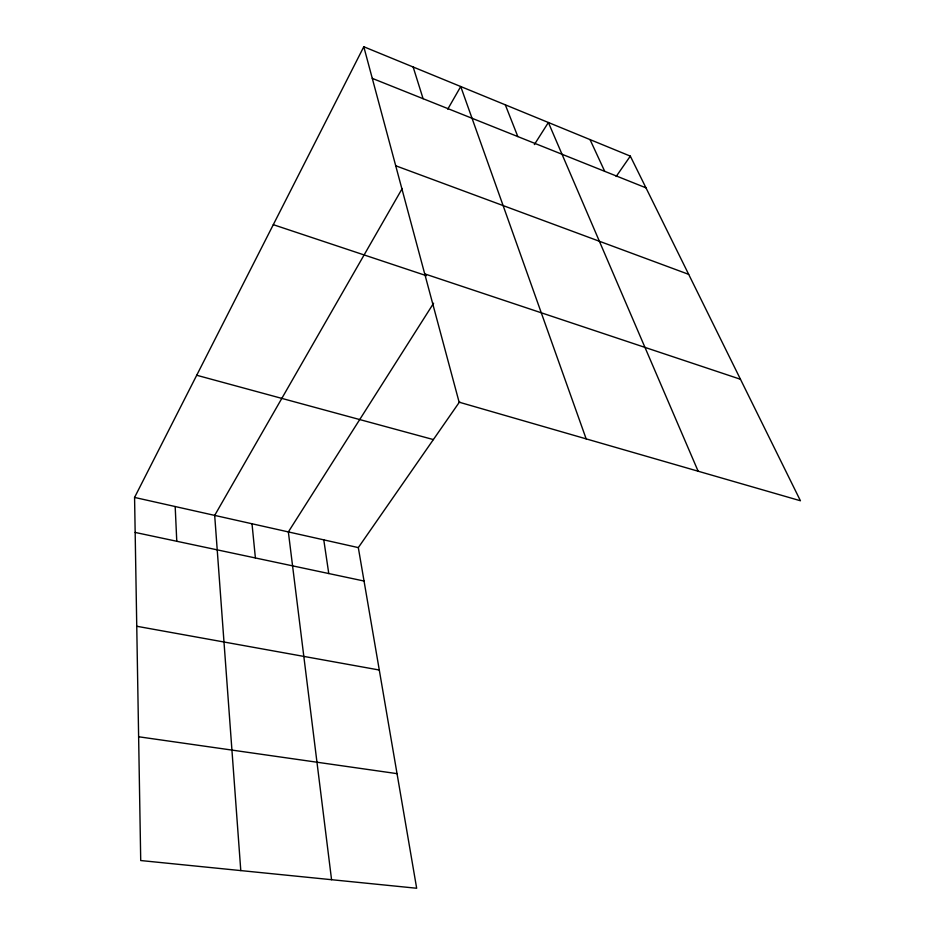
<?xml version="1.0" encoding="UTF-8"?>
<svg xmlns="http://www.w3.org/2000/svg" width="935" height="935" viewBox="0 0 935 935"><rect width="100%" height="100%" fill="white"/><g stroke="black" fill="none" stroke-linecap="round" stroke-linejoin="round"><path stroke-width="1.4" d="M459.658 401.746L358.315 547.606L416.671 888.25L140.718 860.539L134.57 497.432L363.797 46.75L630.319 156.122L800.43 500.763L459.12 402.179L363.797 46.75M402.214 188.531L214.688 515.395L240.786 870.59M447.748 109.173L460.733 86.534L586.163 438.877M433.595 303.232L288.354 531.922L331.563 879.706M534.364 144.574L548.377 122.497L698.141 471.217M616.153 176.505L630.319 156.122M138.625 736.768L397.036 773.642M136.755 626.263L379.283 670.021M135.166 532.436L364.042 581.032M134.57 497.432L358.315 547.606M196.712 375.262L433.373 439.579M424.712 273.885L740.45 379.259M273.3 224.68L426.43 275.708M395.715 165.775L688.674 274.352M372.282 78.376L645.968 187.83M590.032 139.595L604.711 171.327M505.309 104.825L517.826 136.58M413.153 67.004L423.099 98.701M323.779 539.857L328.769 573.541M252.006 523.764L255.395 557.961M175.184 506.536L176.773 541.271"/></g></svg>
